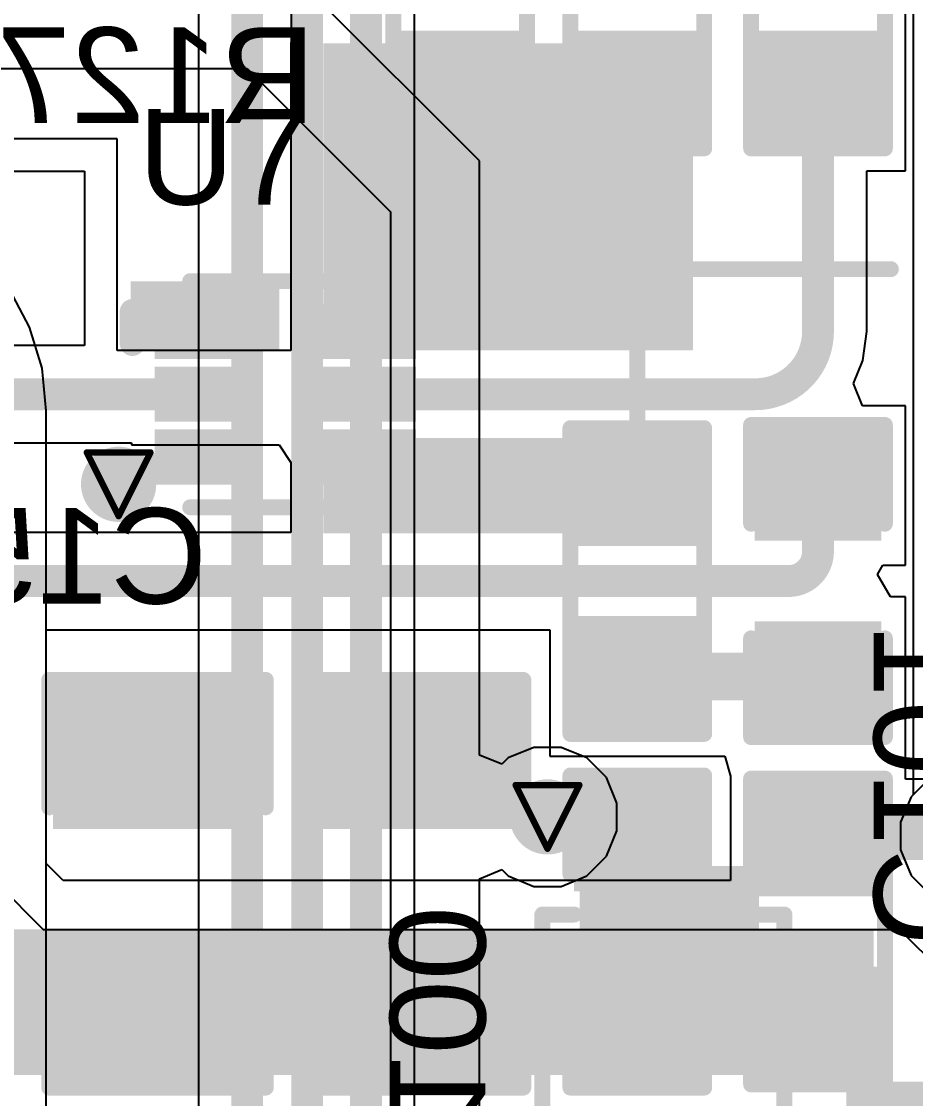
# Model space of a CAD drawing. Header units: inches. Extents: x 0 to 5359, y 0 to 5098.
# Drawn here: x 56.54 to 63.67, y 103.77 to 112.36 of the extents above; entities that cross this region are included whole.
import ezdxf

# ---------------------------------------------------------------- set-up
doc = ezdxf.new("R2010")
doc.units = ezdxf.units.IN
for name, color, linetype in [('Bottom Layer', 5, 'Continuous'), ('Bottom Overlay', 54, 'Continuous'), ('Bottom Paste', 16, 'Continuous'), ('Bottom Solder', 6, 'Continuous'), ('Drill Drawing', 1, 'Continuous'), ('Layer 1', 16, 'Continuous'), ('Layer 2', 76, 'Continuous'), ('Top Layer', 1, 'Continuous'), ('Top Overlay', 2, 'Continuous'), ('Top Paste', 8, 'Continuous'), ('Top Solder', 216, 'Continuous'), ('Via Holes', 16, 'Continuous')]:
    doc.layers.add(name, color=color, linetype=linetype)
doc.styles.add('Arial', font='', dxfattribs={"height": 0.2})
doc.styles.get('Arial').set_extended_font_data('Arial')

# ---------------------------------------------------------------- blocks, each defined once
blk = doc.blocks.new('SOT_563_48')
at = {"layer": 'Top Layer'}
for points in [[(-0.303, 0.65), (-0.303, 0.35), (-0.973, 0.35), (-0.973, 0.65)], [(0.973, 0.65), (0.973, 0.35), (0.303, 0.35), (0.303, 0.65)], [(-0.303, 0.15), (-0.303, -0.15), (-0.973, -0.15), (-0.973, 0.15)], [(0.973, 0.15), (0.973, -0.15), (0.303, -0.15), (0.303, 0.15)], [(-0.303, -0.35), (-0.303, -0.65), (-0.973, -0.65), (-0.973, -0.35)], [(0.973, -0.35), (0.973, -0.65), (0.303, -0.65), (0.303, -0.35)]]:
    blk.add_hatch(color=1, dxfattribs=at).paths.add_polyline_path(points)
at = {"layer": 'Top Paste'}
for points in [[(-0.303, 0.65), (-0.303, 0.35), (-0.973, 0.35), (-0.973, 0.65)], [(0.973, 0.65), (0.973, 0.35), (0.303, 0.35), (0.303, 0.65)], [(-0.303, 0.15), (-0.303, -0.15), (-0.973, -0.15), (-0.973, 0.15)], [(0.973, 0.15), (0.973, -0.15), (0.303, -0.15), (0.303, 0.15)], [(-0.303, -0.35), (-0.303, -0.65), (-0.973, -0.65), (-0.973, -0.35)], [(0.973, -0.35), (0.973, -0.65), (0.303, -0.65), (0.303, -0.35)]]:
    blk.add_hatch(color=8, dxfattribs=at).paths.add_polyline_path(points)
at = {"layer": 'Top Solder'}
for points in [[(-0.233, 0.72), (-0.233, 0.28), (-1.043, 0.28), (-1.043, 0.72)], [(1.043, 0.72), (1.043, 0.28), (0.233, 0.28), (0.233, 0.72)], [(-0.233, 0.22), (-0.233, -0.22), (-1.043, -0.22), (-1.043, 0.22)], [(1.043, 0.22), (1.043, -0.22), (0.233, -0.22), (0.233, 0.22)], [(-0.233, -0.28), (-0.233, -0.72), (-1.043, -0.72), (-1.043, -0.28)], [(1.043, -0.28), (1.043, -0.72), (0.233, -0.72), (0.233, -0.28)]]:
    blk.add_hatch(color=216, dxfattribs=at).paths.add_polyline_path(points)
at = {"layer": 'Top Overlay'}
for points in [[(-0.7588, 0.9016, 0.127, 0.127, 0), (0.7412, 0.9016, 0.127, 0.127, 0)], [(-1.2203, 0.4052, 0.2, 0.2, 0), (-1.2203, 0.6592, 0.2, 0.2, 0)], [(-1.2203, 0.6592, 0.2, 0.2, 0), (-1.0933, 0.5322, 0.2, 0.2, 0)], [(-1.2203, 0.4052, 0.2, 0.2, 0), (-1.0933, 0.5322, 0.2, 0.2, 0)], [(-0.7588, -0.9016, 0.127, 0.127, 0), (0.7412, -0.9016, 0.127, 0.127, 0)]]:
    blk.add_lwpolyline(points, format="xyseb", dxfattribs=at)
for points in [[(-0.7905, 0.9016, 0.0635, 0.0635, 1), (-0.727, 0.9016, 0.0635, 0.0635, 1)], [(0.7095, 0.9016, 0.0635, 0.0635, 1), (0.773, 0.9016, 0.0635, 0.0635, 1)], [(-1.2703, 0.6592, 0.1, 0.1, 1), (-1.1703, 0.6592, 0.1, 0.1, 1)], [(-1.2703, 0.6592, 0.1, 0.1, 1), (-1.1703, 0.6592, 0.1, 0.1, 1)], [(-1.1433, 0.5322, 0.1, 0.1, 1), (-1.0433, 0.5322, 0.1, 0.1, 1)], [(-1.1433, 0.5322, 0.1, 0.1, 1), (-1.0433, 0.5322, 0.1, 0.1, 1)], [(-1.2703, 0.4052, 0.1, 0.1, 1), (-1.1703, 0.4052, 0.1, 0.1, 1)], [(-1.2703, 0.4052, 0.1, 0.1, 1), (-1.1703, 0.4052, 0.1, 0.1, 1)], [(-0.7905, -0.9016, 0.0635, 0.0635, 1), (-0.727, -0.9016, 0.0635, 0.0635, 1)], [(0.7095, -0.9016, 0.0635, 0.0635, 1), (0.773, -0.9016, 0.0635, 0.0635, 1)]]:
    blk.add_lwpolyline(points, format="xyseb", close=True, dxfattribs=at)
blk = doc.blocks.new('R___0603_133')
at = {"layer": 'Top Layer'}
for points in [[(-0.381, 0.4445), (-0.381, -0.4445), (-1.143, -0.4445), (-1.143, 0.4445)], [(1.143, 0.4445), (1.143, -0.4445), (0.381, -0.4445), (0.381, 0.4445)]]:
    blk.add_hatch(color=1, dxfattribs=at).paths.add_polyline_path(points)
at = {"layer": 'Top Paste'}
for points in [[(-0.381, 0.4445), (-0.381, -0.4445), (-1.143, -0.4445), (-1.143, 0.4445)], [(1.143, 0.4445), (1.143, -0.4445), (0.381, -0.4445), (0.381, 0.4445)]]:
    blk.add_hatch(color=8, dxfattribs=at).paths.add_polyline_path(points)
at = {"layer": 'Top Solder'}
for points in [[(-0.2794, 0.5461), (-0.2794, -0.5461), (-1.2446, -0.5461), (-1.2446, 0.5461)], [(1.2446, 0.5461), (1.2446, -0.5461), (0.2794, -0.5461), (0.2794, 0.5461)]]:
    blk.add_hatch(color=216, dxfattribs=at).paths.add_polyline_path(points)
at = {"layer": 'Top Overlay'}
for points in [[(-1.2192, -0.5334, 0.127, 0.127, 0), (-1.2192, 0.5334, 0.127, 0.127, 0)], [(1.2192, 0.5334, 0.127, 0.127, 0), (-1.2192, 0.5334, 0.127, 0.127, 0)], [(1.2192, -0.5334, 0.127, 0.127, 0), (1.2192, 0.5334, 0.127, 0.127, 0)], [(1.2192, -0.5334, 0.127, 0.127, 0), (-1.2192, -0.5334, 0.127, 0.127, 0)]]:
    blk.add_lwpolyline(points, format="xyseb", dxfattribs=at)
for points in [[(-1.25095, 0.5334, 0.0635, 0.0635, 1), (-1.18745, 0.5334, 0.0635, 0.0635, 1)], [(-1.25095, 0.5334, 0.0635, 0.0635, 1), (-1.18745, 0.5334, 0.0635, 0.0635, 1)], [(1.18745, 0.5334, 0.0635, 0.0635, 1), (1.25095, 0.5334, 0.0635, 0.0635, 1)], [(1.18745, 0.5334, 0.0635, 0.0635, 1), (1.25095, 0.5334, 0.0635, 0.0635, 1)], [(-1.25095, -0.5334, 0.0635, 0.0635, 1), (-1.18745, -0.5334, 0.0635, 0.0635, 1)], [(-1.25095, -0.5334, 0.0635, 0.0635, 1), (-1.18745, -0.5334, 0.0635, 0.0635, 1)], [(1.18745, -0.5334, 0.0635, 0.0635, 1), (1.25095, -0.5334, 0.0635, 0.0635, 1)], [(1.18745, -0.5334, 0.0635, 0.0635, 1), (1.25095, -0.5334, 0.0635, 0.0635, 1)]]:
    blk.add_lwpolyline(points, format="xyseb", close=True, dxfattribs=at)
blk = doc.blocks.new('R___0603_136')
at = {"layer": 'Top Layer'}
for points in [[(-0.381, 0.4445), (-0.381, -0.4445), (-1.143, -0.4445), (-1.143, 0.4445)], [(1.143, 0.4445), (1.143, -0.4445), (0.381, -0.4445), (0.381, 0.4445)]]:
    blk.add_hatch(color=1, dxfattribs=at).paths.add_polyline_path(points)
at = {"layer": 'Top Paste'}
for points in [[(-0.381, 0.4445), (-0.381, -0.4445), (-1.143, -0.4445), (-1.143, 0.4445)], [(1.143, 0.4445), (1.143, -0.4445), (0.381, -0.4445), (0.381, 0.4445)]]:
    blk.add_hatch(color=8, dxfattribs=at).paths.add_polyline_path(points)
at = {"layer": 'Top Solder'}
for points in [[(-0.2794, 0.5461), (-0.2794, -0.5461), (-1.2446, -0.5461), (-1.2446, 0.5461)], [(1.2446, 0.5461), (1.2446, -0.5461), (0.2794, -0.5461), (0.2794, 0.5461)]]:
    blk.add_hatch(color=216, dxfattribs=at).paths.add_polyline_path(points)
at = {"layer": 'Top Overlay'}
for points in [[(-1.2192, -0.5334, 0.127, 0.127, 0), (-1.2192, 0.5334, 0.127, 0.127, 0)], [(1.2192, 0.5334, 0.127, 0.127, 0), (-1.2192, 0.5334, 0.127, 0.127, 0)], [(1.2192, -0.5334, 0.127, 0.127, 0), (1.2192, 0.5334, 0.127, 0.127, 0)], [(1.2192, -0.5334, 0.127, 0.127, 0), (-1.2192, -0.5334, 0.127, 0.127, 0)]]:
    blk.add_lwpolyline(points, format="xyseb", dxfattribs=at)
for points in [[(-1.25095, 0.5334, 0.0635, 0.0635, 1), (-1.18745, 0.5334, 0.0635, 0.0635, 1)], [(-1.25095, 0.5334, 0.0635, 0.0635, 1), (-1.18745, 0.5334, 0.0635, 0.0635, 1)], [(1.18745, 0.5334, 0.0635, 0.0635, 1), (1.25095, 0.5334, 0.0635, 0.0635, 1)], [(1.18745, 0.5334, 0.0635, 0.0635, 1), (1.25095, 0.5334, 0.0635, 0.0635, 1)], [(-1.25095, -0.5334, 0.0635, 0.0635, 1), (-1.18745, -0.5334, 0.0635, 0.0635, 1)], [(-1.25095, -0.5334, 0.0635, 0.0635, 1), (-1.18745, -0.5334, 0.0635, 0.0635, 1)], [(1.18745, -0.5334, 0.0635, 0.0635, 1), (1.25095, -0.5334, 0.0635, 0.0635, 1)], [(1.18745, -0.5334, 0.0635, 0.0635, 1), (1.25095, -0.5334, 0.0635, 0.0635, 1)]]:
    blk.add_lwpolyline(points, format="xyseb", close=True, dxfattribs=at)
blk = doc.blocks.new('R___0603_137')
at = {"layer": 'Top Layer'}
for points in [[(-0.381, 0.4445), (-0.381, -0.4445), (-1.143, -0.4445), (-1.143, 0.4445)], [(1.143, 0.4445), (1.143, -0.4445), (0.381, -0.4445), (0.381, 0.4445)]]:
    blk.add_hatch(color=1, dxfattribs=at).paths.add_polyline_path(points)
at = {"layer": 'Top Paste'}
for points in [[(-0.381, 0.4445), (-0.381, -0.4445), (-1.143, -0.4445), (-1.143, 0.4445)], [(1.143, 0.4445), (1.143, -0.4445), (0.381, -0.4445), (0.381, 0.4445)]]:
    blk.add_hatch(color=8, dxfattribs=at).paths.add_polyline_path(points)
at = {"layer": 'Top Solder'}
for points in [[(-0.2794, 0.5461), (-0.2794, -0.5461), (-1.2446, -0.5461), (-1.2446, 0.5461)], [(1.2446, 0.5461), (1.2446, -0.5461), (0.2794, -0.5461), (0.2794, 0.5461)]]:
    blk.add_hatch(color=216, dxfattribs=at).paths.add_polyline_path(points)
at = {"layer": 'Top Overlay'}
for points in [[(-1.2192, -0.5334, 0.127, 0.127, 0), (-1.2192, 0.5334, 0.127, 0.127, 0)], [(1.2192, 0.5334, 0.127, 0.127, 0), (-1.2192, 0.5334, 0.127, 0.127, 0)], [(1.2192, -0.5334, 0.127, 0.127, 0), (1.2192, 0.5334, 0.127, 0.127, 0)], [(1.2192, -0.5334, 0.127, 0.127, 0), (-1.2192, -0.5334, 0.127, 0.127, 0)]]:
    blk.add_lwpolyline(points, format="xyseb", dxfattribs=at)
for points in [[(-1.25095, 0.5334, 0.0635, 0.0635, 1), (-1.18745, 0.5334, 0.0635, 0.0635, 1)], [(-1.25095, 0.5334, 0.0635, 0.0635, 1), (-1.18745, 0.5334, 0.0635, 0.0635, 1)], [(1.18745, 0.5334, 0.0635, 0.0635, 1), (1.25095, 0.5334, 0.0635, 0.0635, 1)], [(1.18745, 0.5334, 0.0635, 0.0635, 1), (1.25095, 0.5334, 0.0635, 0.0635, 1)], [(-1.25095, -0.5334, 0.0635, 0.0635, 1), (-1.18745, -0.5334, 0.0635, 0.0635, 1)], [(-1.25095, -0.5334, 0.0635, 0.0635, 1), (-1.18745, -0.5334, 0.0635, 0.0635, 1)], [(1.18745, -0.5334, 0.0635, 0.0635, 1), (1.25095, -0.5334, 0.0635, 0.0635, 1)], [(1.18745, -0.5334, 0.0635, 0.0635, 1), (1.25095, -0.5334, 0.0635, 0.0635, 1)]]:
    blk.add_lwpolyline(points, format="xyseb", close=True, dxfattribs=at)
blk = doc.blocks.new('R___0603_138')
at = {"layer": 'Top Layer'}
for points in [[(-0.381, 0.4445), (-0.381, -0.4445), (-1.143, -0.4445), (-1.143, 0.4445)], [(1.143, 0.4445), (1.143, -0.4445), (0.381, -0.4445), (0.381, 0.4445)]]:
    blk.add_hatch(color=1, dxfattribs=at).paths.add_polyline_path(points)
at = {"layer": 'Top Paste'}
for points in [[(-0.381, 0.4445), (-0.381, -0.4445), (-1.143, -0.4445), (-1.143, 0.4445)], [(1.143, 0.4445), (1.143, -0.4445), (0.381, -0.4445), (0.381, 0.4445)]]:
    blk.add_hatch(color=8, dxfattribs=at).paths.add_polyline_path(points)
at = {"layer": 'Top Solder'}
for points in [[(-0.2794, 0.5461), (-0.2794, -0.5461), (-1.2446, -0.5461), (-1.2446, 0.5461)], [(1.2446, 0.5461), (1.2446, -0.5461), (0.2794, -0.5461), (0.2794, 0.5461)]]:
    blk.add_hatch(color=216, dxfattribs=at).paths.add_polyline_path(points)
at = {"layer": 'Top Overlay'}
for points in [[(-1.2192, -0.5334, 0.127, 0.127, 0), (-1.2192, 0.5334, 0.127, 0.127, 0)], [(1.2192, 0.5334, 0.127, 0.127, 0), (-1.2192, 0.5334, 0.127, 0.127, 0)], [(1.2192, -0.5334, 0.127, 0.127, 0), (1.2192, 0.5334, 0.127, 0.127, 0)], [(1.2192, -0.5334, 0.127, 0.127, 0), (-1.2192, -0.5334, 0.127, 0.127, 0)]]:
    blk.add_lwpolyline(points, format="xyseb", dxfattribs=at)
for points in [[(-1.25095, 0.5334, 0.0635, 0.0635, 1), (-1.18745, 0.5334, 0.0635, 0.0635, 1)], [(-1.25095, 0.5334, 0.0635, 0.0635, 1), (-1.18745, 0.5334, 0.0635, 0.0635, 1)], [(1.18745, 0.5334, 0.0635, 0.0635, 1), (1.25095, 0.5334, 0.0635, 0.0635, 1)], [(1.18745, 0.5334, 0.0635, 0.0635, 1), (1.25095, 0.5334, 0.0635, 0.0635, 1)], [(-1.25095, -0.5334, 0.0635, 0.0635, 1), (-1.18745, -0.5334, 0.0635, 0.0635, 1)], [(-1.25095, -0.5334, 0.0635, 0.0635, 1), (-1.18745, -0.5334, 0.0635, 0.0635, 1)], [(1.18745, -0.5334, 0.0635, 0.0635, 1), (1.25095, -0.5334, 0.0635, 0.0635, 1)], [(1.18745, -0.5334, 0.0635, 0.0635, 1), (1.25095, -0.5334, 0.0635, 0.0635, 1)]]:
    blk.add_lwpolyline(points, format="xyseb", close=True, dxfattribs=at)
blk = doc.blocks.new('R___0603_141')
at = {"layer": 'Top Layer'}
for points in [[(-0.381, 0.4445), (-0.381, -0.4445), (-1.143, -0.4445), (-1.143, 0.4445)], [(1.143, 0.4445), (1.143, -0.4445), (0.381, -0.4445), (0.381, 0.4445)]]:
    blk.add_hatch(color=1, dxfattribs=at).paths.add_polyline_path(points)
at = {"layer": 'Top Paste'}
for points in [[(-0.381, 0.4445), (-0.381, -0.4445), (-1.143, -0.4445), (-1.143, 0.4445)], [(1.143, 0.4445), (1.143, -0.4445), (0.381, -0.4445), (0.381, 0.4445)]]:
    blk.add_hatch(color=8, dxfattribs=at).paths.add_polyline_path(points)
at = {"layer": 'Top Solder'}
for points in [[(-0.2794, 0.5461), (-0.2794, -0.5461), (-1.2446, -0.5461), (-1.2446, 0.5461)], [(1.2446, 0.5461), (1.2446, -0.5461), (0.2794, -0.5461), (0.2794, 0.5461)]]:
    blk.add_hatch(color=216, dxfattribs=at).paths.add_polyline_path(points)
at = {"layer": 'Top Overlay'}
for points in [[(-1.2192, -0.5334, 0.127, 0.127, 0), (-1.2192, 0.5334, 0.127, 0.127, 0)], [(1.2192, 0.5334, 0.127, 0.127, 0), (-1.2192, 0.5334, 0.127, 0.127, 0)], [(1.2192, -0.5334, 0.127, 0.127, 0), (1.2192, 0.5334, 0.127, 0.127, 0)], [(1.2192, -0.5334, 0.127, 0.127, 0), (-1.2192, -0.5334, 0.127, 0.127, 0)]]:
    blk.add_lwpolyline(points, format="xyseb", dxfattribs=at)
for points in [[(-1.25095, 0.5334, 0.0635, 0.0635, 1), (-1.18745, 0.5334, 0.0635, 0.0635, 1)], [(-1.25095, 0.5334, 0.0635, 0.0635, 1), (-1.18745, 0.5334, 0.0635, 0.0635, 1)], [(1.18745, 0.5334, 0.0635, 0.0635, 1), (1.25095, 0.5334, 0.0635, 0.0635, 1)], [(1.18745, 0.5334, 0.0635, 0.0635, 1), (1.25095, 0.5334, 0.0635, 0.0635, 1)], [(-1.25095, -0.5334, 0.0635, 0.0635, 1), (-1.18745, -0.5334, 0.0635, 0.0635, 1)], [(-1.25095, -0.5334, 0.0635, 0.0635, 1), (-1.18745, -0.5334, 0.0635, 0.0635, 1)], [(1.18745, -0.5334, 0.0635, 0.0635, 1), (1.25095, -0.5334, 0.0635, 0.0635, 1)], [(1.18745, -0.5334, 0.0635, 0.0635, 1), (1.25095, -0.5334, 0.0635, 0.0635, 1)]]:
    blk.add_lwpolyline(points, format="xyseb", close=True, dxfattribs=at)
blk = doc.blocks.new('C___0603_B_289')
at = {"layer": 'Bottom Layer'}
for points in [[(-1.143, -0.4445), (-1.143, 0.4445), (-0.381, 0.4445), (-0.381, -0.4445)], [(0.381, -0.4445), (0.381, 0.4445), (1.143, 0.4445), (1.143, -0.4445)]]:
    blk.add_hatch(color=5, dxfattribs=at).paths.add_polyline_path(points)
at = {"layer": 'Bottom Paste'}
for points in [[(-1.143, -0.4445), (-1.143, 0.4445), (-0.381, 0.4445), (-0.381, -0.4445)], [(0.381, -0.4445), (0.381, 0.4445), (1.143, 0.4445), (1.143, -0.4445)]]:
    blk.add_hatch(color=16, dxfattribs=at).paths.add_polyline_path(points)
at = {"layer": 'Bottom Solder'}
for points in [[(-1.203, -0.5045), (-1.203, 0.5045), (-0.321, 0.5045), (-0.321, -0.5045)], [(0.321, -0.5045), (0.321, 0.5045), (1.203, 0.5045), (1.203, -0.5045)]]:
    blk.add_hatch(color=6, dxfattribs=at).paths.add_polyline_path(points)
at = {"layer": 'Bottom Overlay'}
for points in [[(-1.2446, -0.5334, 0.127, 0.127, 0), (-1.2446, 0.5334, 0.127, 0.127, 0)], [(-0.4572, 0.5334, 0.127, 0.127, 0), (-1.2446, 0.5334, 0.127, 0.127, 0)], [(1.2446, 0.5334, 0.127, 0.127, 0), (0.4572, 0.5334, 0.127, 0.127, 0)], [(1.2446, -0.5334, 0.127, 0.127, 0), (1.2446, 0.5334, 0.127, 0.127, 0)], [(-0.4572, -0.5334, 0.127, 0.127, 0), (-1.2446, -0.5334, 0.127, 0.127, 0)], [(1.2446, -0.5334, 0.127, 0.127, 0), (0.4572, -0.5334, 0.127, 0.127, 0)]]:
    blk.add_lwpolyline(points, format="xyseb", dxfattribs=at)
for points in [[(-1.2764, 0.5334, 0.0635, 0.0635, 1), (-1.2128, 0.5334, 0.0635, 0.0635, 1)], [(-1.2764, 0.5334, 0.0635, 0.0635, 1), (-1.2128, 0.5334, 0.0635, 0.0635, 1)], [(-0.4889, 0.5334, 0.0635, 0.0635, 1), (-0.4254, 0.5334, 0.0635, 0.0635, 1)], [(0.4254, 0.5334, 0.0635, 0.0635, 1), (0.4889, 0.5334, 0.0635, 0.0635, 1)], [(1.2128, 0.5334, 0.0635, 0.0635, 1), (1.2764, 0.5334, 0.0635, 0.0635, 1)], [(1.2128, 0.5334, 0.0635, 0.0635, 1), (1.2764, 0.5334, 0.0635, 0.0635, 1)], [(-1.2764, -0.5334, 0.0635, 0.0635, 1), (-1.2128, -0.5334, 0.0635, 0.0635, 1)], [(-1.2764, -0.5334, 0.0635, 0.0635, 1), (-1.2128, -0.5334, 0.0635, 0.0635, 1)], [(-0.4889, -0.5334, 0.0635, 0.0635, 1), (-0.4254, -0.5334, 0.0635, 0.0635, 1)], [(0.4254, -0.5334, 0.0635, 0.0635, 1), (0.4889, -0.5334, 0.0635, 0.0635, 1)], [(1.2128, -0.5334, 0.0635, 0.0635, 1), (1.2764, -0.5334, 0.0635, 0.0635, 1)], [(1.2128, -0.5334, 0.0635, 0.0635, 1), (1.2764, -0.5334, 0.0635, 0.0635, 1)]]:
    blk.add_lwpolyline(points, format="xyseb", close=True, dxfattribs=at)
blk = doc.blocks.new('C____A_B_290')
at = {"layer": 'Bottom Layer'}
for points in [[(-1.91, 0.565), (-0.49, 0.565), (-0.49, -0.565), (-1.91, -0.565)], [(0.49, 0.565), (1.91, 0.565), (1.91, -0.565), (0.49, -0.565)]]:
    blk.add_hatch(color=5, dxfattribs=at).paths.add_polyline_path(points)
at = {"layer": 'Bottom Paste'}
for points in [[(-1.91, 0.565), (-0.49, 0.565), (-0.49, -0.565), (-1.91, -0.565)], [(0.49, 0.565), (1.91, 0.565), (1.91, -0.565), (0.49, -0.565)]]:
    blk.add_hatch(color=16, dxfattribs=at).paths.add_polyline_path(points)
at = {"layer": 'Bottom Solder'}
for points in [[(-2.0116, 0.6666), (-0.3884, 0.6666), (-0.3884, -0.6666), (-2.0116, -0.6666)], [(0.3884, 0.6666), (2.0116, 0.6666), (2.0116, -0.6666), (0.3884, -0.6666)]]:
    blk.add_hatch(color=6, dxfattribs=at).paths.add_polyline_path(points)
at = {"layer": 'Bottom Overlay'}
for points in [[(-1.6256, 0.9652, 0.127, 0.127, 0), (1.6256, 0.9652, 0.127, 0.127, 0)], [(-1.6256, 0.9652, 0.127, 0.127, 0), (-1.6256, 0.762, 0.127, 0.127, 0)], [(1.6256, 0.9652, 0.127, 0.127, 0), (1.6256, 0.7112, 0.127, 0.127, 0)], [(1.6256, -0.7112, 0.127, 0.127, 0), (1.6256, -0.9652, 0.127, 0.127, 0)], [(-1.6256, -0.762, 0.127, 0.127, 0), (-1.6256, -0.9652, 0.127, 0.127, 0)], [(-1.6256, -0.9652, 0.127, 0.127, 0), (1.6256, -0.9652, 0.127, 0.127, 0)]]:
    blk.add_lwpolyline(points, format="xyseb", dxfattribs=at)
for points in [[(-1.6574, 0.9652, 0.0635, 0.0635, 1), (-1.5938, 0.9652, 0.0635, 0.0635, 1)], [(-1.6574, 0.9652, 0.0635, 0.0635, 1), (-1.5938, 0.9652, 0.0635, 0.0635, 1)], [(1.5938, 0.9652, 0.0635, 0.0635, 1), (1.6574, 0.9652, 0.0635, 0.0635, 1)], [(1.5938, 0.9652, 0.0635, 0.0635, 1), (1.6574, 0.9652, 0.0635, 0.0635, 1)], [(-1.6574, 0.762, 0.0635, 0.0635, 1), (-1.5938, 0.762, 0.0635, 0.0635, 1)], [(1.5938, 0.7112, 0.0635, 0.0635, 1), (1.6574, 0.7112, 0.0635, 0.0635, 1)], [(1.5938, -0.7112, 0.0635, 0.0635, 1), (1.6574, -0.7112, 0.0635, 0.0635, 1)], [(-1.6574, -0.762, 0.0635, 0.0635, 1), (-1.5938, -0.762, 0.0635, 0.0635, 1)], [(-1.6574, -0.9652, 0.0635, 0.0635, 1), (-1.5938, -0.9652, 0.0635, 0.0635, 1)], [(-1.6574, -0.9652, 0.0635, 0.0635, 1), (-1.5938, -0.9652, 0.0635, 0.0635, 1)], [(1.5938, -0.9652, 0.0635, 0.0635, 1), (1.6574, -0.9652, 0.0635, 0.0635, 1)], [(1.5938, -0.9652, 0.0635, 0.0635, 1), (1.6574, -0.9652, 0.0635, 0.0635, 1)]]:
    blk.add_lwpolyline(points, format="xyseb", close=True, dxfattribs=at)
blk = doc.blocks.new('C___0603_306')
at = {"layer": 'Top Layer'}
for points in [[(-0.381, 0.4445), (-0.381, -0.4445), (-1.143, -0.4445), (-1.143, 0.4445)], [(1.143, 0.4445), (1.143, -0.4445), (0.381, -0.4445), (0.381, 0.4445)]]:
    blk.add_hatch(color=1, dxfattribs=at).paths.add_polyline_path(points)
at = {"layer": 'Top Paste'}
for points in [[(-0.381, 0.4445), (-0.381, -0.4445), (-1.143, -0.4445), (-1.143, 0.4445)], [(1.143, 0.4445), (1.143, -0.4445), (0.381, -0.4445), (0.381, 0.4445)]]:
    blk.add_hatch(color=8, dxfattribs=at).paths.add_polyline_path(points)
at = {"layer": 'Top Solder'}
for points in [[(-0.321, 0.5045), (-0.321, -0.5045), (-1.203, -0.5045), (-1.203, 0.5045)], [(1.203, 0.5045), (1.203, -0.5045), (0.321, -0.5045), (0.321, 0.5045)]]:
    blk.add_hatch(color=216, dxfattribs=at).paths.add_polyline_path(points)
at = {"layer": 'Top Overlay'}
for points in [[(-1.2446, -0.5334, 0.127, 0.127, 0), (-1.2446, 0.5334, 0.127, 0.127, 0)], [(-0.4572, 0.5334, 0.127, 0.127, 0), (-1.2446, 0.5334, 0.127, 0.127, 0)], [(1.2446, 0.5334, 0.127, 0.127, 0), (0.4572, 0.5334, 0.127, 0.127, 0)], [(1.2446, -0.5334, 0.127, 0.127, 0), (1.2446, 0.5334, 0.127, 0.127, 0)], [(-0.4572, -0.5334, 0.127, 0.127, 0), (-1.2446, -0.5334, 0.127, 0.127, 0)], [(1.2446, -0.5334, 0.127, 0.127, 0), (0.4572, -0.5334, 0.127, 0.127, 0)]]:
    blk.add_lwpolyline(points, format="xyseb", dxfattribs=at)
for points in [[(-1.2764, 0.5334, 0.0635, 0.0635, 1), (-1.2128, 0.5334, 0.0635, 0.0635, 1)], [(-1.2764, 0.5334, 0.0635, 0.0635, 1), (-1.2128, 0.5334, 0.0635, 0.0635, 1)], [(-0.4889, 0.5334, 0.0635, 0.0635, 1), (-0.4254, 0.5334, 0.0635, 0.0635, 1)], [(0.4254, 0.5334, 0.0635, 0.0635, 1), (0.4889, 0.5334, 0.0635, 0.0635, 1)], [(1.2128, 0.5334, 0.0635, 0.0635, 1), (1.2764, 0.5334, 0.0635, 0.0635, 1)], [(1.2128, 0.5334, 0.0635, 0.0635, 1), (1.2764, 0.5334, 0.0635, 0.0635, 1)], [(-1.2764, -0.5334, 0.0635, 0.0635, 1), (-1.2128, -0.5334, 0.0635, 0.0635, 1)], [(-1.2764, -0.5334, 0.0635, 0.0635, 1), (-1.2128, -0.5334, 0.0635, 0.0635, 1)], [(-0.4889, -0.5334, 0.0635, 0.0635, 1), (-0.4254, -0.5334, 0.0635, 0.0635, 1)], [(0.4254, -0.5334, 0.0635, 0.0635, 1), (0.4889, -0.5334, 0.0635, 0.0635, 1)], [(1.2128, -0.5334, 0.0635, 0.0635, 1), (1.2764, -0.5334, 0.0635, 0.0635, 1)], [(1.2128, -0.5334, 0.0635, 0.0635, 1), (1.2764, -0.5334, 0.0635, 0.0635, 1)]]:
    blk.add_lwpolyline(points, format="xyseb", close=True, dxfattribs=at)
blk = doc.blocks.new('C___0805_307')
at = {"layer": 'Top Layer'}
for points in [[(-1.524, 0.762), (-0.508, 0.762), (-0.508, -0.762), (-1.524, -0.762)], [(0.508, 0.762), (1.524, 0.762), (1.524, -0.762), (0.508, -0.762)]]:
    blk.add_hatch(color=1, dxfattribs=at).paths.add_polyline_path(points)
at = {"layer": 'Top Paste'}
for points in [[(-1.524, 0.762), (-0.508, 0.762), (-0.508, -0.762), (-1.524, -0.762)], [(0.508, 0.762), (1.524, 0.762), (1.524, -0.762), (0.508, -0.762)]]:
    blk.add_hatch(color=8, dxfattribs=at).paths.add_polyline_path(points)
at = {"layer": 'Top Solder'}
for points in [[(-1.594, 0.832), (-0.438, 0.832), (-0.438, -0.832), (-1.594, -0.832)], [(0.438, 0.832), (1.594, 0.832), (1.594, -0.832), (0.438, -0.832)]]:
    blk.add_hatch(color=216, dxfattribs=at).paths.add_polyline_path(points)
at = {"layer": 'Top Overlay'}
for points in [[(-0.6096, 0.8636, 0.127, 0.127, 0), (-1.6256, 0.8636, 0.127, 0.127, 0)], [(-1.6256, -0.8636, 0.127, 0.127, 0), (-1.6256, 0.8636, 0.127, 0.127, 0)], [(1.6256, 0.8636, 0.127, 0.127, 0), (0.6096, 0.8636, 0.127, 0.127, 0)], [(1.6256, -0.8636, 0.127, 0.127, 0), (1.6256, 0.8636, 0.127, 0.127, 0)], [(-0.6096, -0.8636, 0.127, 0.127, 0), (-1.6256, -0.8636, 0.127, 0.127, 0)], [(1.6256, -0.8636, 0.127, 0.127, 0), (0.6096, -0.8636, 0.127, 0.127, 0)]]:
    blk.add_lwpolyline(points, format="xyseb", dxfattribs=at)
for points in [[(-1.6574, 0.8636, 0.0635, 0.0635, 1), (-1.5938, 0.8636, 0.0635, 0.0635, 1)], [(-1.6574, 0.8636, 0.0635, 0.0635, 1), (-1.5938, 0.8636, 0.0635, 0.0635, 1)], [(-0.6413, 0.8636, 0.0635, 0.0635, 1), (-0.5778, 0.8636, 0.0635, 0.0635, 1)], [(0.5778, 0.8636, 0.0635, 0.0635, 1), (0.6413, 0.8636, 0.0635, 0.0635, 1)], [(1.5938, 0.8636, 0.0635, 0.0635, 1), (1.6574, 0.8636, 0.0635, 0.0635, 1)], [(1.5938, 0.8636, 0.0635, 0.0635, 1), (1.6574, 0.8636, 0.0635, 0.0635, 1)], [(-1.6574, -0.8636, 0.0635, 0.0635, 1), (-1.5938, -0.8636, 0.0635, 0.0635, 1)], [(-1.6574, -0.8636, 0.0635, 0.0635, 1), (-1.5938, -0.8636, 0.0635, 0.0635, 1)], [(-0.6413, -0.8636, 0.0635, 0.0635, 1), (-0.5778, -0.8636, 0.0635, 0.0635, 1)], [(0.5778, -0.8636, 0.0635, 0.0635, 1), (0.6413, -0.8636, 0.0635, 0.0635, 1)], [(1.5938, -0.8636, 0.0635, 0.0635, 1), (1.6574, -0.8636, 0.0635, 0.0635, 1)], [(1.5938, -0.8636, 0.0635, 0.0635, 1), (1.6574, -0.8636, 0.0635, 0.0635, 1)]]:
    blk.add_lwpolyline(points, format="xyseb", close=True, dxfattribs=at)
blk = doc.blocks.new('C___0805_308')
at = {"layer": 'Top Layer'}
for points in [[(-1.524, 0.762), (-0.508, 0.762), (-0.508, -0.762), (-1.524, -0.762)], [(0.508, 0.762), (1.524, 0.762), (1.524, -0.762), (0.508, -0.762)]]:
    blk.add_hatch(color=1, dxfattribs=at).paths.add_polyline_path(points)
at = {"layer": 'Top Paste'}
for points in [[(-1.524, 0.762), (-0.508, 0.762), (-0.508, -0.762), (-1.524, -0.762)], [(0.508, 0.762), (1.524, 0.762), (1.524, -0.762), (0.508, -0.762)]]:
    blk.add_hatch(color=8, dxfattribs=at).paths.add_polyline_path(points)
at = {"layer": 'Top Solder'}
for points in [[(-1.594, 0.832), (-0.438, 0.832), (-0.438, -0.832), (-1.594, -0.832)], [(0.438, 0.832), (1.594, 0.832), (1.594, -0.832), (0.438, -0.832)]]:
    blk.add_hatch(color=216, dxfattribs=at).paths.add_polyline_path(points)
at = {"layer": 'Top Overlay'}
for points in [[(-0.6096, 0.8636, 0.127, 0.127, 0), (-1.6256, 0.8636, 0.127, 0.127, 0)], [(-1.6256, -0.8636, 0.127, 0.127, 0), (-1.6256, 0.8636, 0.127, 0.127, 0)], [(1.6256, 0.8636, 0.127, 0.127, 0), (0.6096, 0.8636, 0.127, 0.127, 0)], [(1.6256, -0.8636, 0.127, 0.127, 0), (1.6256, 0.8636, 0.127, 0.127, 0)], [(-0.6096, -0.8636, 0.127, 0.127, 0), (-1.6256, -0.8636, 0.127, 0.127, 0)], [(1.6256, -0.8636, 0.127, 0.127, 0), (0.6096, -0.8636, 0.127, 0.127, 0)]]:
    blk.add_lwpolyline(points, format="xyseb", dxfattribs=at)
for points in [[(-1.6574, 0.8636, 0.0635, 0.0635, 1), (-1.5938, 0.8636, 0.0635, 0.0635, 1)], [(-1.6574, 0.8636, 0.0635, 0.0635, 1), (-1.5938, 0.8636, 0.0635, 0.0635, 1)], [(-0.6413, 0.8636, 0.0635, 0.0635, 1), (-0.5778, 0.8636, 0.0635, 0.0635, 1)], [(0.5778, 0.8636, 0.0635, 0.0635, 1), (0.6413, 0.8636, 0.0635, 0.0635, 1)], [(1.5938, 0.8636, 0.0635, 0.0635, 1), (1.6574, 0.8636, 0.0635, 0.0635, 1)], [(1.5938, 0.8636, 0.0635, 0.0635, 1), (1.6574, 0.8636, 0.0635, 0.0635, 1)], [(-1.6574, -0.8636, 0.0635, 0.0635, 1), (-1.5938, -0.8636, 0.0635, 0.0635, 1)], [(-1.6574, -0.8636, 0.0635, 0.0635, 1), (-1.5938, -0.8636, 0.0635, 0.0635, 1)], [(-0.6413, -0.8636, 0.0635, 0.0635, 1), (-0.5778, -0.8636, 0.0635, 0.0635, 1)], [(0.5778, -0.8636, 0.0635, 0.0635, 1), (0.6413, -0.8636, 0.0635, 0.0635, 1)], [(1.5938, -0.8636, 0.0635, 0.0635, 1), (1.6574, -0.8636, 0.0635, 0.0635, 1)], [(1.5938, -0.8636, 0.0635, 0.0635, 1), (1.6574, -0.8636, 0.0635, 0.0635, 1)]]:
    blk.add_lwpolyline(points, format="xyseb", close=True, dxfattribs=at)
blk = doc.blocks.new('C___0603_314')
at = {"layer": 'Top Layer'}
for points in [[(-0.381, 0.4445), (-0.381, -0.4445), (-1.143, -0.4445), (-1.143, 0.4445)], [(1.143, 0.4445), (1.143, -0.4445), (0.381, -0.4445), (0.381, 0.4445)]]:
    blk.add_hatch(color=1, dxfattribs=at).paths.add_polyline_path(points)
at = {"layer": 'Top Paste'}
for points in [[(-0.381, 0.4445), (-0.381, -0.4445), (-1.143, -0.4445), (-1.143, 0.4445)], [(1.143, 0.4445), (1.143, -0.4445), (0.381, -0.4445), (0.381, 0.4445)]]:
    blk.add_hatch(color=8, dxfattribs=at).paths.add_polyline_path(points)
at = {"layer": 'Top Solder'}
for points in [[(-0.321, 0.5045), (-0.321, -0.5045), (-1.203, -0.5045), (-1.203, 0.5045)], [(1.203, 0.5045), (1.203, -0.5045), (0.321, -0.5045), (0.321, 0.5045)]]:
    blk.add_hatch(color=216, dxfattribs=at).paths.add_polyline_path(points)
at = {"layer": 'Top Overlay'}
for points in [[(-1.2446, 0.5334, 0.127, 0.127, 0), (-1.2446, -0.5334, 0.127, 0.127, 0)], [(-1.2446, 0.5334, 0.127, 0.127, 0), (-0.4572, 0.5334, 0.127, 0.127, 0)], [(0.4572, 0.5334, 0.127, 0.127, 0), (1.2446, 0.5334, 0.127, 0.127, 0)], [(1.2446, 0.5334, 0.127, 0.127, 0), (1.2446, -0.5334, 0.127, 0.127, 0)], [(-1.2446, -0.5334, 0.127, 0.127, 0), (-0.4572, -0.5334, 0.127, 0.127, 0)], [(0.4572, -0.5334, 0.127, 0.127, 0), (1.2446, -0.5334, 0.127, 0.127, 0)]]:
    blk.add_lwpolyline(points, format="xyseb", dxfattribs=at)
for points in [[(-1.2764, 0.5334, 0.0635, 0.0635, 1), (-1.2128, 0.5334, 0.0635, 0.0635, 1)], [(-1.2764, 0.5334, 0.0635, 0.0635, 1), (-1.2128, 0.5334, 0.0635, 0.0635, 1)], [(-0.4889, 0.5334, 0.0635, 0.0635, 1), (-0.4254, 0.5334, 0.0635, 0.0635, 1)], [(0.4254, 0.5334, 0.0635, 0.0635, 1), (0.4889, 0.5334, 0.0635, 0.0635, 1)], [(1.2128, 0.5334, 0.0635, 0.0635, 1), (1.2764, 0.5334, 0.0635, 0.0635, 1)], [(1.2128, 0.5334, 0.0635, 0.0635, 1), (1.2764, 0.5334, 0.0635, 0.0635, 1)], [(-1.2764, -0.5334, 0.0635, 0.0635, 1), (-1.2128, -0.5334, 0.0635, 0.0635, 1)], [(-1.2764, -0.5334, 0.0635, 0.0635, 1), (-1.2128, -0.5334, 0.0635, 0.0635, 1)], [(-0.4889, -0.5334, 0.0635, 0.0635, 1), (-0.4254, -0.5334, 0.0635, 0.0635, 1)], [(0.4254, -0.5334, 0.0635, 0.0635, 1), (0.4889, -0.5334, 0.0635, 0.0635, 1)], [(1.2128, -0.5334, 0.0635, 0.0635, 1), (1.2764, -0.5334, 0.0635, 0.0635, 1)], [(1.2128, -0.5334, 0.0635, 0.0635, 1), (1.2764, -0.5334, 0.0635, 0.0635, 1)]]:
    blk.add_lwpolyline(points, format="xyseb", close=True, dxfattribs=at)

msp = doc.modelspace()

# ---------------------------------------------------------------- hatches: boundary and pattern name
at = {"layer": 'Bottom Layer'}
h = msp.add_hatch(color=5, dxfattribs=at)
edge = h.paths.add_edge_path()
edge.add_arc((57.3191, 108.6729), 0.3, 0, 360)
h = msp.add_hatch(color=5, dxfattribs=at)
edge = h.paths.add_edge_path()
edge.add_arc((60.7397, 106.0206), 0.3, 0, 360)
at = {"layer": 'Layer 1'}
h = msp.add_hatch(color=16, dxfattribs=at)
edge = h.paths.add_edge_path()
edge.add_arc((57.3191, 108.6729), 0.3, 0, 360)
h = msp.add_hatch(color=16, dxfattribs=at)
edge = h.paths.add_edge_path()
edge.add_arc((60.7397, 106.0206), 0.3, 0, 360)
at = {"layer": 'Layer 2'}
h = msp.add_hatch(color=76, dxfattribs=at)
edge = h.paths.add_edge_path()
edge.add_arc((57.3191, 108.6729), 0.3, 0, 360)
h = msp.add_hatch(color=76, dxfattribs=at)
edge = h.paths.add_edge_path()
edge.add_arc((60.7397, 106.0206), 0.3, 0, 360)
at = {"layer": 'Top Layer'}
for points in [[(58.9517, 109.7412), (61.9005, 109.7412), (61.9005, 112.1903), (58.9517, 112.1903)], [(57.4148, 109.7412), (58.602, 109.7412), (58.602, 110.2928), (57.4148, 110.2928)], [(58.9517, 108.2824), (61.9005, 108.2824), (61.9005, 109.0412), (58.9517, 109.0412)], [(51.699, 103.9632), (63.3415, 103.9632), (63.3415, 105.1235), (51.699, 105.1235)]]:
    msp.add_hatch(color=1, dxfattribs=at).paths.add_polyline_path(points)
h = msp.add_hatch(color=1, dxfattribs=at)
edge = h.paths.add_edge_path()
edge.add_arc((57.3191, 108.6729), 0.3, 0, 360)
h = msp.add_hatch(color=1, dxfattribs=at)
edge = h.paths.add_edge_path()
edge.add_arc((60.7397, 106.0206), 0.3, 0, 360)
at = {"layer": 'Via Holes'}
h = msp.add_hatch(color=7, dxfattribs=at)
edge = h.paths.add_edge_path()
edge.add_arc((57.3191, 108.6729), 0.15, 0, 360)
h = msp.add_hatch(color=7, dxfattribs=at)
edge = h.paths.add_edge_path()
edge.add_arc((60.7397, 106.0206), 0.15, 0, 360)

# ---------------------------------------------------------------- linework, layer by layer
at = {"layer": 'Bottom Layer'}
for p, q in [((59.68, 85.7584), (59.68, 114.2897)), ((63.6564, 113.8127), (63.6564, 106.1975)), ((57.9563, 112.5256), (57.9563, 86.5548)), ((56.6096, 109.9268), (56.4482, 110.2287)), ((56.709, 109.5991), (56.6096, 109.9268)), ((56.7426, 109.2584), (56.709, 109.5991)), ((56.7416, 87.0614), (56.7416, 109.2584)), ((56.7416, 109.2584), (56.7426, 109.2584)), ((63.6399, 106.181), (63.5556, 105.9774)), ((63.6564, 106.1975), (63.6399, 106.181)), ((63.5556, 105.9774), (63.5556, 105.757)), ((63.5556, 105.757), (63.6399, 105.5534)), ((63.6399, 105.5534), (63.7958, 105.3975))]:
    msp.add_line(p, q, dxfattribs=at)
for points in [[(59.2916, 85.7584, 0.254, 0.254, 0), (59.2916, 114.2897, 0.254, 0.254, 0)], [(58.8232, 86.1589, 0.254, 0.254, 0), (58.8232, 113.9354, 0.254, 0.254, 0)], [(58.3448, 86.5548, 0.254, 0.254, 0), (58.3448, 112.5256, 0.254, 0.254, 0)]]:
    msp.add_lwpolyline(points, format="xyseb", dxfattribs=at)
at = {"layer": 'Drill Drawing'}
for points in [[(57.0651, 108.9269, 0.0508, 0.0508, 0), (57.5731, 108.9269, 0.0508, 0.0508, 0)], [(57.0651, 108.9269, 0.0508, 0.0508, 0), (57.3191, 108.4189, 0.0508, 0.0508, 0)], [(57.3191, 108.4189, 0.0508, 0.0508, 0), (57.5731, 108.9269, 0.0508, 0.0508, 0)], [(60.4857, 106.2746, 0.0508, 0.0508, 0), (60.9937, 106.2746, 0.0508, 0.0508, 0)], [(60.4857, 106.2746, 0.0508, 0.0508, 0), (60.7397, 105.7666, 0.0508, 0.0508, 0)], [(60.7397, 105.7666, 0.0508, 0.0508, 0), (60.9937, 106.2746, 0.0508, 0.0508, 0)]]:
    msp.add_lwpolyline(points, format="xyseb", dxfattribs=at)
for points in [[(57.0524, 108.9269, 0.0254, 0.0254, 1), (57.0778, 108.9269, 0.0254, 0.0254, 1)], [(57.0524, 108.9269, 0.0254, 0.0254, 1), (57.0778, 108.9269, 0.0254, 0.0254, 1)], [(57.5604, 108.9269, 0.0254, 0.0254, 1), (57.5858, 108.9269, 0.0254, 0.0254, 1)], [(57.5604, 108.9269, 0.0254, 0.0254, 1), (57.5858, 108.9269, 0.0254, 0.0254, 1)], [(57.3064, 108.4189, 0.0254, 0.0254, 1), (57.3318, 108.4189, 0.0254, 0.0254, 1)], [(57.3064, 108.4189, 0.0254, 0.0254, 1), (57.3318, 108.4189, 0.0254, 0.0254, 1)], [(60.473, 106.2746, 0.0254, 0.0254, 1), (60.4984, 106.2746, 0.0254, 0.0254, 1)], [(60.473, 106.2746, 0.0254, 0.0254, 1), (60.4984, 106.2746, 0.0254, 0.0254, 1)], [(60.981, 106.2746, 0.0254, 0.0254, 1), (61.0064, 106.2746, 0.0254, 0.0254, 1)], [(60.981, 106.2746, 0.0254, 0.0254, 1), (61.0064, 106.2746, 0.0254, 0.0254, 1)], [(60.727, 105.7666, 0.0254, 0.0254, 1), (60.7524, 105.7666, 0.0254, 0.0254, 1)], [(60.727, 105.7666, 0.0254, 0.0254, 1), (60.7524, 105.7666, 0.0254, 0.0254, 1)]]:
    msp.add_lwpolyline(points, format="xyseb", close=True, dxfattribs=at)
at = {"layer": 'Layer 1'}
for p, q in [((63.7958, 106.3369), (63.6399, 106.181)), ((63.6399, 106.181), (63.5556, 105.9774)), ((63.5556, 105.9774), (63.5556, 105.757)), ((63.5556, 105.757), (63.6399, 105.5534)), ((63.6399, 105.5534), (63.7958, 105.3975))]:
    msp.add_line(p, q, dxfattribs=at)
at = {"layer": 'Layer 2'}
for p, q in [((60.198, 111.252), (58.801, 112.649)), ((44.9532, 111.9886), (58.3438, 111.9886)), ((58.3438, 111.9886), (59.4871, 110.8453)), ((60.198, 106.5138), (60.198, 111.252)), ((59.4871, 110.8453), (59.4871, 93.6831)), ((60.3758, 106.4402), (60.198, 106.5138)), ((60.6295, 106.5746), (60.4259, 106.4902)), ((60.8499, 106.5746), (60.6295, 106.5746)), ((61.0535, 106.4902), (60.8499, 106.5746)), ((60.4259, 106.4902), (60.3758, 106.4402)), ((61.2093, 106.3344), (61.0535, 106.4902)), ((61.2937, 106.1308), (61.2093, 106.3344)), ((63.7958, 106.3369), (63.6399, 106.181)), ((63.6399, 106.181), (63.5556, 105.9774)), ((61.2937, 105.9104), (61.2937, 106.1308)), ((61.2093, 105.7068), (61.2937, 105.9104)), ((63.5556, 105.9774), (63.5556, 105.757)), ((63.5556, 105.757), (63.6399, 105.5534)), ((61.0535, 105.5509), (61.2093, 105.7068)), ((60.198, 105.5273), (60.3758, 105.601)), ((60.3758, 105.601), (60.4259, 105.5509)), ((60.198, 75.0257), (60.198, 105.5273)), ((60.4259, 105.5509), (60.6295, 105.4666)), ((60.8499, 105.4666), (61.0535, 105.5509)), ((63.6399, 105.5534), (63.7958, 105.3975)), ((60.6295, 105.4666), (60.8499, 105.4666))]:
    msp.add_line(p, q, dxfattribs=at)
at = {"layer": 'Top Layer'}
for p, q in [((58.6959, 114.7303), (58.6959, 112.2064)), ((63.5955, 111.1742), (63.5955, 112.4442)), ((58.6959, 112.2064), (58.6927, 112.1903)), ((58.6927, 112.1903), (58.6927, 109.7412)), ((57.3066, 111.4283), (51.275, 111.4283)), ((57.3066, 109.7412), (57.3066, 111.4283)), ((51.275, 111.1694), (57.0476, 111.1694)), ((57.0476, 111.1694), (57.0476, 109.7796)), ((63.2855, 109.8912), (63.2855, 111.1742)), ((63.2855, 111.1742), (63.5955, 111.1742)), ((63.2553, 109.6612), (63.2856, 109.8912)), ((63.2856, 109.8912), (63.2855, 109.8912)), ((57.0476, 109.7796), (56.153, 109.7796)), ((58.5997, 109.7412), (57.3066, 109.7412)), ((58.6927, 109.7412), (58.5997, 109.7412)), ((63.1788, 109.4764), (63.2553, 109.6612)), ((63.2506, 109.2986), (63.1788, 109.4764)), ((63.5955, 109.2986), (63.2506, 109.2986)), ((63.5955, 108.0286), (63.5955, 109.2986)), ((56.153, 109.0027), (57.4217, 109.0027)), ((57.4217, 109.0027), (57.4217, 108.9872)), ((57.4217, 108.9872), (58.536, 108.9872)), ((58.536, 108.9872), (58.5997, 108.9872)), ((58.5997, 108.9872), (58.6927, 108.8479)), ((58.6927, 108.8479), (58.6927, 108.2899)), ((58.6927, 108.2899), (55.8652, 108.2899)), ((63.3715, 107.9524), (63.415, 108.0286)), ((63.415, 108.0286), (63.5955, 108.0286)), ((63.4748, 107.7746), (63.3715, 107.9524)), ((63.5955, 107.7746), (63.4748, 107.7746)), ((63.5955, 106.5046), (63.5955, 107.7746)), ((56.7416, 107.5062), (56.7471, 107.513)), ((56.7416, 105.6482), (56.7416, 107.5062)), ((56.7471, 107.513), (60.7575, 107.513)), ((60.7575, 107.513), (60.7575, 106.5044)), ((60.7575, 106.5044), (62.0212, 106.5044)), ((62.0212, 106.5044), (62.1547, 106.5035)), ((62.1547, 106.5035), (62.1985, 106.3449)), ((63.5955, 106.5032), (63.5955, 106.5046)), ((63.5955, 106.5046), (63.5955, 106.5046)), ((63.5955, 106.3215), (63.5955, 106.5032)), ((63.5955, 106.5032), (63.5955, 106.5032)), ((62.1985, 106.3449), (62.1985, 105.5119)), ((63.7804, 106.3215), (63.5955, 106.3215)), ((56.8778, 105.5119), (56.7416, 105.6482)), ((56.3532, 105.4872), (56.7169, 105.1235)), ((62.1985, 105.5119), (56.8778, 105.5119)), ((56.7169, 105.1235), (63.5477, 105.1235)), ((63.5477, 105.1235), (63.9062, 104.765))]:
    msp.add_line(p, q, dxfattribs=at)
for points in [[(62.897, 109.8912, 0.254, 0.254, 0), (62.897, 111.8092, 0.254, 0.254, 0)], [(62.897, 109.8912, 0.254, 0.254, -0.414214), (62.397, 109.3912, 0.254, 0.254, 0)], [(55.4137, 109.3912, 0.254, 0.254, 0), (58.0107, 109.3912, 0.254, 0.254, 0)], [(59.2867, 109.3912, 0.254, 0.254, 0), (62.397, 109.3912, 0.254, 0.254, 0)], [(57.4334, 108.6729, 0.1778, 0.1778, 0), (57.5905, 108.8301, 0.1778, 0.1778, 0)], [(57.5905, 108.8301, 0.1778, 0.1778, 0), (57.9496, 108.8301, 0.1778, 0.1778, 0)], [(57.9496, 108.8301, 0.1778, 0.1778, 0), (58.0107, 108.8912, 0.1778, 0.1778, 0)], [(57.3191, 108.6729, 0.1778, 0.1778, 0), (57.4334, 108.6729, 0.1778, 0.1778, 0)], [(62.897, 108.1363, 0.254, 0.254, 0), (62.897, 108.6636, 0.254, 0.254, 0)], [(62.897, 108.1363, 0.254, 0.254, -0.414214), (62.6621, 107.9014, 0.254, 0.254, 0)], [(55.8652, 107.9014, 0.254, 0.254, 0), (62.6621, 107.9014, 0.254, 0.254, 0)], [(62.897, 107.3934, 0.1778, 0.1778, 0), (62.897, 107.3936, 0.1778, 0.1778, 0)], [(61.456, 107.1394, 0.381, 0.381, 0), (62.897, 107.1394, 0.381, 0.381, 0)], [(62.897, 105.8682, 0.381, 0.381, 0), (64.1096, 105.8682, 0.381, 0.381, 0)]]:
    msp.add_lwpolyline(points, format="xyseb", dxfattribs=at)
for points in [[(62.8335, 111.8092, 0.127, 0.127, 1), (62.9605, 111.8092, 0.127, 0.127, 1)], [(62.8335, 109.8912, 0.127, 0.127, 1), (62.9605, 109.8912, 0.127, 0.127, 1)], [(62.8335, 109.8912, 0.127, 0.127, 1), (62.9605, 109.8912, 0.127, 0.127, 1)], [(57.9472, 109.3912, 0.127, 0.127, 1), (58.0742, 109.3912, 0.127, 0.127, 1)], [(59.2232, 109.3912, 0.127, 0.127, 1), (59.3502, 109.3912, 0.127, 0.127, 1)], [(62.3335, 109.3912, 0.127, 0.127, 1), (62.4605, 109.3912, 0.127, 0.127, 1)], [(62.3335, 109.3912, 0.127, 0.127, 1), (62.4605, 109.3912, 0.127, 0.127, 1)], [(57.5461, 108.8301, 0.0889, 0.0889, 1), (57.635, 108.8301, 0.0889, 0.0889, 1)], [(57.5461, 108.8301, 0.0889, 0.0889, 1), (57.635, 108.8301, 0.0889, 0.0889, 1)], [(57.9051, 108.8301, 0.0889, 0.0889, 1), (57.994, 108.8301, 0.0889, 0.0889, 1)], [(57.9051, 108.8301, 0.0889, 0.0889, 1), (57.994, 108.8301, 0.0889, 0.0889, 1)], [(57.9662, 108.8912, 0.0889, 0.0889, 1), (58.0551, 108.8912, 0.0889, 0.0889, 1)], [(57.2747, 108.6729, 0.0889, 0.0889, 1), (57.3636, 108.6729, 0.0889, 0.0889, 1)], [(57.3889, 108.6729, 0.0889, 0.0889, 1), (57.4778, 108.6729, 0.0889, 0.0889, 1)], [(57.3889, 108.6729, 0.0889, 0.0889, 1), (57.4778, 108.6729, 0.0889, 0.0889, 1)], [(62.8335, 108.6636, 0.127, 0.127, 1), (62.9605, 108.6636, 0.127, 0.127, 1)], [(62.8335, 108.1363, 0.127, 0.127, 1), (62.9605, 108.1363, 0.127, 0.127, 1)], [(62.8335, 108.1363, 0.127, 0.127, 1), (62.9605, 108.1363, 0.127, 0.127, 1)], [(62.5986, 107.9014, 0.127, 0.127, 1), (62.7256, 107.9014, 0.127, 0.127, 1)], [(62.5986, 107.9014, 0.127, 0.127, 1), (62.7256, 107.9014, 0.127, 0.127, 1)], [(62.8525, 107.3936, 0.0889, 0.0889, 1), (62.9414, 107.3936, 0.0889, 0.0889, 1)], [(62.8525, 107.3934, 0.0889, 0.0889, 1), (62.9414, 107.3934, 0.0889, 0.0889, 1)], [(61.3607, 107.1394, 0.1905, 0.1905, 1), (61.5512, 107.1394, 0.1905, 0.1905, 1)], [(62.8017, 107.1394, 0.1905, 0.1905, 1), (62.9922, 107.1394, 0.1905, 0.1905, 1)], [(62.8017, 105.8682, 0.1905, 0.1905, 1), (62.9922, 105.8682, 0.1905, 0.1905, 1)]]:
    msp.add_lwpolyline(points, format="xyseb", close=True, dxfattribs=at)
at = {"layer": 'Top Overlay'}
for points in [[(61.456, 110.3888, 0.127, 0.127, 0), (63.4783, 110.3888, 0.127, 0.127, 0)], [(61.456, 109.1206, 0.127, 0.127, 0), (61.456, 110.3888, 0.127, 0.127, 0)]]:
    msp.add_lwpolyline(points, format="xyseb", dxfattribs=at)
for points in [[(61.4242, 110.3888, 0.0635, 0.0635, 1), (61.4877, 110.3888, 0.0635, 0.0635, 1)], [(61.4242, 110.3888, 0.0635, 0.0635, 1), (61.4877, 110.3888, 0.0635, 0.0635, 1)], [(63.4465, 110.3888, 0.0635, 0.0635, 1), (63.51, 110.3888, 0.0635, 0.0635, 1)], [(61.4242, 109.1206, 0.0635, 0.0635, 1), (61.4877, 109.1206, 0.0635, 0.0635, 1)]]:
    msp.add_lwpolyline(points, format="xyseb", close=True, dxfattribs=at)

# ---------------------------------------------------------------- block references
for name, p, rotation in [('R___0603_136', (60.0433, 112.5712), 270), ('R___0603_133', (61.456, 112.5713), 270), ('R___0603_137', (62.897, 112.5712), 270), ('R___0603_141', (61.456, 107.9014), 270), ('C___0603_314', (62.897, 107.9016), 90), ('C___0805_308', (57.629, 105.4872), 270), ('C___0805_307', (59.683, 105.4872), 270), ('C___0603_306', (61.456, 105.1062), 270), ('R___0603_138', (62.897, 105.1062), 270), ('C____A_B_290', (61.664, 103.616), 90), ('C___0603_B_289', (63.719, 102.6), 270)]:
    msp.add_blockref(name, p, dxfattribs=dict(rotation=rotation))
msp.add_blockref('SOT_563_48', (58.6487, 109.3912))

# ---------------------------------------------------------------- texts
at = {"layer": 'Bottom Overlay', "style": 'Arial', "text_generation_flag": 2}
for s, p in [('R127', (58.8895, 111.5553)), ('C150', (58.0259, 107.7215))]:
    msp.add_text(s, height=0.762, dxfattribs=at).set_placement(p)
for s, p in [('C101', (63.3414, 104.9933)), ('C100', (59.4821, 102.7652))]:
    msp.add_text(s, height=0.762, rotation=270, dxfattribs=at).set_placement(p)
at = {"layer": 'Top Overlay', "style": 'Arial'}
msp.add_text('U7', height=0.762, dxfattribs=at).set_placement((57.4739, 110.9039))

doc.saveas('drawing.dxf')
